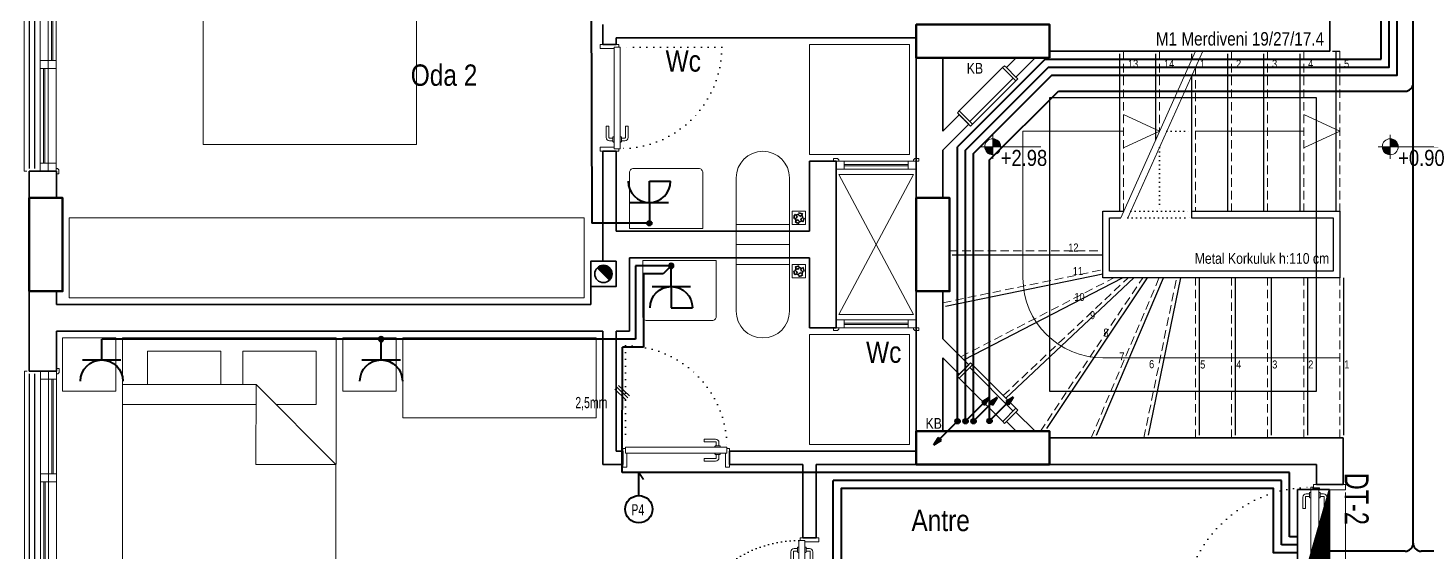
# Model space of a CAD drawing. Header units: millimetres. Extents: x 1852829 to 1882754, y -270850 to -231658.
# Drawn here: x 1857322 to 1858371, y -252770 to -252377 of the extents above; entities that cross this region are included whole.
import ezdxf
from ezdxf.enums import TextEntityAlignment as Align

# ---------------------------------------------------------------- set-up
doc = ezdxf.new("R2010")
doc.units = ezdxf.units.MM
for name, pattern in [('CONTINOUS', [0]), ('CONTINU', [0]), ('DOT', [0.25, 0, -0.25]), ('izdüşüm arka', [3.175, 0, -3.175]), ('izdüşüm ön', [9.525, 6.35, -3.175])]:
    doc.linetypes.add(name, pattern=pattern)
for name, color, linetype, lineweight in [('a_ba', 6, 'Continuous', 50), ('a_doğrama', 251, 'Continuous', 20), ('a_duvar', 251, 'Continuous', 35), ('a_görünüş', 32, 'Continuous', 25), ('a_görünüş_ince', 8, 'Continuous', 20), ('a_izdüşüm_arka', 251, 'izdüşüm arka', 30), ('a_izdüşüm_ön', 6, 'izdüşüm ön', 9), ('a_not_kot', 251, 'Continuous', 13), ('a_not_mahal', 253, 'Continuous', 5), ('a_not_misc', 144, 'Continuous', 5), ('a_not_text', 7, 'Continuous', 13), ('a_tefriş', 8, 'Continuous', 20), ('Aydınlatma', 4, 'CONTINOUS', 35), ('Genel', 4, 'CONTINOUS', 40), ('Priz', 6, 'CONTINOUS', 40)]:
    doc.layers.add(name, color=color, linetype=linetype, lineweight=lineweight)
doc.layers.add('a_basılmayacak', color=251, linetype='Continuous', lineweight=5, plot=False)
doc.layers.add('a_m2_taks', color=147, linetype='Continuous', plot=False)
doc.styles.add('OL', font='tsimplex.shx', dxfattribs={"width": 0.8, "height": 12})
doc.styles.add('ROMANTUR', font='arial.ttf', dxfattribs={"width": 0.7})
doc.styles.get("Standard").update_dxf_attribs({"font": 'ARIALN.TTF'})

# ---------------------------------------------------------------- blocks, each defined once
blk = doc.blocks.new('klozet')
at = {"layer": 'a_tefriş'}
blk.add_line((20, 0), (-20, 0), dxfattribs=at)
for points in [[(-20, 0), (-20, -15), (20, -15), (20, 0)], [(-20, -50), (-20, -15)], [(20, -50), (20, -15)]]:
    blk.add_lwpolyline(points, dxfattribs=at)
blk.add_arc((0, -50), 20, 180, 360, dxfattribs=at)
blk = doc.blocks.new('k_80')
at = {"layer": 'a_doğrama', "color": 251, "linetype": 'Continuous'}
for p, q in [((-80, 2), (-78.1, 2)), ((-80, 2), (-80, 0)), ((-78.1, 3), (-1.9, 3)), ((-78.1, 3), (-78.1, -1.5)), ((-1.9, 3), (-1.9, -1.5)), ((0, 2), (-1.9, 2)), ((0, 2), (0, 0)), ((-78.1, -1.5), (-1.9, -1.5))]:
    blk.add_line(p, q, dxfattribs=at)
at = {"layer": 'a_doğrama', "color": 251}
for points in [[(-73.1, 3), (-73.1, 3.5, -0.414214), (-72.6, 4), (-69.6, 4, -0.414214), (-69.1, 3.5), (-69.1, 3)], [(-70.1, 4), (-70.1, 6.5, -0.414214), (-69.6, 7), (-61.1, 7), (-61.1, 9), (-69.6, 9)], [(-73.1, -1.5), (-73.1, -2, 0.414214), (-72.6, -2.5), (-69.6, -2.5, 0.414214), (-69.1, -2), (-69.1, -1.5)], [(-70.1, -2.5), (-70.1, -5, 0.414214), (-69.6, -5.5), (-61.1, -5.5), (-61.1, -7.5), (-69.6, -7.5)]]:
    blk.add_lwpolyline(points, format="xyb", dxfattribs=at)
for points in [[(-72.1, 6.5), (-72.1, 4)], [(-72.1, -5), (-72.1, -2.5)]]:
    blk.add_lwpolyline(points, dxfattribs=at)
at = {"layer": 'a_doğrama', "color": 251, "linetype": 'Continuous'}
for points in [[(-80, -10), (-80, -12), (-77, -12), (-77, -1.5)], [(0, -10), (0, -12), (-3, -12), (-3, -1.5)]]:
    blk.add_lwpolyline(points, dxfattribs=at)
at = {"layer": 'a_doğrama', "color": 251}
for centre, start, end in [((-69.6, 6.5), 90, 180), ((-69.6, -5), 180, 270)]:
    blk.add_arc(centre, 2.5, start, end, dxfattribs=at)
at = {"layer": 'a_izdüşüm_arka', "color": 251, "linetype": 'DOT', "ltscale": 20}
blk.add_line((-1.9, 79.2), (-1.9, 3), dxfattribs=at)
blk.add_arc((-1.9, 3), 76.2, 90, 180, dxfattribs=at)
blk = doc.blocks.new('K1')
at = {"layer": 'a_doğrama', "color": 251}
for points in [[(-17.5, -2.5), (-22, -2.5), (-22, 0), (2, 0), (2, -4), (-17.5, -4), (-17.5, -2.5)], [(-27.5, -93.1), (-25, -93.1)], [(-14.5, -93.1), (-17, -93.1)], [(-17.5, -97.5), (-22, -97.5), (-22, -100), (2, -100), (2, -96), (-17.5, -96), (-17.5, -97.5)]]:
    blk.add_lwpolyline(points, dxfattribs=at)
blk.add_lwpolyline([(-18, -14), (-18, -4), (-18, -3), (-22.5, -3), (-22.5, -2.5), (-22.5, -2), (-24, -2), (-24, -2.5), (-24, -12.5), (-24, -88), (-24, -97.5), (-24, -98), (-22.5, -98), (-22.5, -97.5), (-22.5, -97), (-18, -97), (-18, -96), (-18, -86.5)], close=True, dxfattribs=at)
for points in [[(-25, -91.1), (-27.5, -91.1, -0.414214), (-28, -90.6), (-28, -82.1), (-30, -82.1), (-30, -90.6)], [(-17, -91.1), (-14.5, -91.1, 0.414214), (-14, -90.6), (-14, -82.1), (-12, -82.1), (-12, -90.6)], [(-24, -94.1), (-24.5, -94.1, -0.414214), (-25, -93.6), (-25, -90.6, -0.414214), (-24.5, -90.1), (-24, -90.1)], [(-18, -94.1), (-17.5, -94.1, 0.414214), (-17, -93.6), (-17, -90.6, 0.414214), (-17.5, -90.1), (-18, -90.1)]]:
    blk.add_lwpolyline(points, format="xyb", dxfattribs=at)
for centre, start, end in [((-27.5, -90.6), 180, 270), ((-14.5, -90.6), 270, 0)]:
    blk.add_arc(centre, 2.5, start, end, dxfattribs=at)
at = {"layer": 'a_görünüş_ince', "color": 251}
blk.add_line((2, -6), (2, -94), dxfattribs=at)
at = {"layer": 'a_izdüşüm_arka', "color": 251, "linetype": 'DOT', "ltscale": 20}
blk.add_line((-24, -2), (-120, -2), dxfattribs=at)
blk.add_arc((-24, -2), 96, 180, 270, dxfattribs=at)
blk = doc.blocks.new('K2')
at = {"layer": 'a_doğrama', "color": 251, "linetype": 'Continuous'}
for p, q in [((-13, 88.1), (-13, 1.9)), ((-13, 88.1), (-8.5, 88.1)), ((-12, 90), (-12, 88.1)), ((-12, 90), (-10, 90)), ((-8.5, 88.1), (-8.5, 1.9)), ((-13, 1.9), (-8.5, 1.9)), ((-12, 0), (-12, 1.9)), ((-12, 0), (-10, 0))]:
    blk.add_line(p, q, dxfattribs=at)
for points in [[(0, 90), (2, 90), (2, 87), (-8.5, 87)], [(0, 0), (2, 0), (2, 3), (-8.5, 3)]]:
    blk.add_lwpolyline(points, dxfattribs=at)
at = {"layer": 'a_doğrama', "color": 251}
for points in [[(-14, 80.1), (-16.5, 80.1, 0.414214), (-17, 79.6), (-17, 71.1), (-19, 71.1), (-19, 79.6)], [(-13, 83.1), (-13.5, 83.1, 0.414214), (-14, 82.6), (-14, 79.6, 0.414214), (-13.5, 79.1), (-13, 79.1)], [(-8.5, 83.1), (-8, 83.1, -0.414214), (-7.5, 82.6), (-7.5, 79.6, -0.414214), (-8, 79.1), (-8.5, 79.1)], [(-7.5, 80.1), (-5, 80.1, -0.414214), (-4.5, 79.6), (-4.5, 71.1), (-2.5, 71.1), (-2.5, 79.6)]]:
    blk.add_lwpolyline(points, format="xyb", dxfattribs=at)
for points in [[(-16.5, 82.1), (-14, 82.1)], [(-5, 82.1), (-7.5, 82.1)]]:
    blk.add_lwpolyline(points, dxfattribs=at)
for centre, start, end in [((-16.5, 79.6), 90, 180), ((-5, 79.6), 0, 90)]:
    blk.add_arc(centre, 2.5, start, end, dxfattribs=at)
at = {"layer": 'a_izdüşüm_arka', "color": 251}
blk.add_lwpolyline([(-99.2, 1.9), (-13, 1.9)], dxfattribs=at)
blk.add_arc((-13, 1.9), 86.2, 90, 180, dxfattribs=at)
blk = doc.blocks.new('M1')
at = {"layer": 'a_doğrama', "linetype": 'Continuous'}
for p, q in [((-24, 6), (-30, 6)), ((-30, 0), (-30, 6)), ((-24, 0), (-30, 0)), ((-24, 0), (-24, 6)), ((30, 6), (24, 6)), ((24, 6), (24, 0)), ((30, 0), (30, 6)), ((30, 0), (24, 0))]:
    blk.add_line(p, q, dxfattribs=at)
at = {"layer": 'a_doğrama'}
for p, q in [((24, 3.5), (-24, 3.5)), ((24, 2.5), (-24, 2.5))]:
    blk.add_line(p, q, dxfattribs=at)
for points in [[(-28, -1), (-28, 0), (-32, 0), (-32, -2), (-29, -2)], [(28, -1), (28, 0), (32, 0), (32, -2), (29, -2)]]:
    blk.add_lwpolyline(points, close=True, dxfattribs=at)
at = {"layer": 'a_görünüş_ince'}
for p, q in [((24, 6), (-24, 6)), ((-24, 0), (24, 0))]:
    blk.add_line(p, q, dxfattribs=at)
blk = doc.blocks.new('160p')
at = {"layer": 'a_doğrama', "color": 251}
for points in [[(-6, -6), (-6, 0), (-12, 0), (-12, -6)], [(0, -6), (0, 0), (-6, 0), (-6, -6)], [(-6, -83), (-6, -77), (-12, -77), (-12, -83)], [(0, -83), (0, -77), (-6, -77), (-6, -83)], [(-6, -160), (-6, -154), (-12, -154), (-12, -160)], [(0, -160), (0, -154), (-6, -154), (-6, -160)]]:
    blk.add_lwpolyline(points, close=True, dxfattribs=at)
for points in [[(2, -1), (2, 2), (0, 2), (0, -2), (1, -2), (2, -1)], [(-9.5, -6), (-9.5, -77)], [(-8.5, -6), (-8.5, -77)], [(-3.5, -83), (-3.5, -154)], [(-2.5, -83), (-2.5, -154)], [(2, -159), (2, -162), (0, -162), (0, -158), (1, -158), (2, -159)]]:
    blk.add_lwpolyline(points, dxfattribs=at)
at = {"layer": 'a_görünüş_ince', "color": 251}
for points in [[(-22, -160), (-24, -160), (-24, 0), (-22, 0)], [(-12, -77), (-12, -6)], [(-6, -77), (-6, -6)], [(-6, -77), (-6, -6)], [(0, -77), (0, -6)], [(-12, -154), (-12, -83)], [(-6, -154), (-6, -83)], [(-6, -154), (-6, -83)], [(0, -154), (0, -83)]]:
    blk.add_lwpolyline(points, dxfattribs=at)
blk = doc.blocks.new('baca_müstakil')
at = {"layer": 'a_duvar'}
h = blk.add_hatch(color=256, dxfattribs=at)
h.dxf.hatch_style = 1
h.paths.add_polyline_path([(4.9, -4.9, 0.198912), (3, -9.5, 0.668179), (14.1, -14.1)])
blk.add_line((4.9, -4.9), (14.1, -14.1), dxfattribs=at)
blk.add_lwpolyline([(0, -19), (19, -19), (19, 0), (0, 0)], close=True, dxfattribs=at)
blk.add_circle((9.5, -9.5), 6.5, dxfattribs=at)
blk = doc.blocks.new('tefriş_yatak_çift')
at = {"layer": 'a_tefriş'}
for points in [[(-85, -5), (-85, -45), (-125, -45), (-125, -5)], [(80, -195), (80, -5), (-80, -5), (-80, -195)], [(85, -5), (85, -45), (125, -45), (125, -5)]]:
    blk.add_lwpolyline(points, close=True, dxfattribs=at)
for points in [[(-6.3, -40), (-6.3, -15), (-61.3, -15), (-61.3, -40)], [(35, -55), (65, -55), (65, -15), (10, -15), (10, -40)], [(-80, -40), (20, -40), (80, -100), (20, -100), (20, -40)], [(-80, -55), (20, -55)]]:
    blk.add_lwpolyline(points, dxfattribs=at)
blk = doc.blocks.new('tefriş_süzgeç')
at = {"layer": 'a_tefriş'}
for p, q in [((5, 0), (-5, 0)), ((-5, 0), (-5, -10)), ((5, -10), (5, 0)), ((-5, -10), (5, -10)), ((-3.6, -5.1), (-4.1, -5.1)), ((-2.6, -5.1), (-3.1, -5.1)), ((-2.5, -2.5), (-2.9, -2.2)), ((-2.6, -7.6), (-2.9, -7.9)), ((-2, -3.3), (-2.3, -3)), ((-1.9, -6.9), (-2.2, -7.2)), ((-1.6, -5.1), (-2.1, -5.1)), ((-1.2, -3.9), (-1.5, -3.6)), ((-1.2, -6.2), (-1.5, -6.5)), ((-0.2, -2.5), (-0.2, -2)), ((-0.1, -1.5), (-0.1, -1)), ((-0.1, -3), (-0.1, -3.5)), ((-0.1, -6.6), (-0.1, -7.1)), ((-0.1, -7.6), (-0.1, -8.1)), ((-0.1, -8.6), (-0.1, -9.1)), ((1, -4), (1.4, -3.6)), ((1.1, -6.2), (1.4, -6.5)), ((1.5, -5.1), (2, -5.1)), ((1.7, -3.3), (2.1, -2.9)), ((1.8, -6.9), (2.1, -7.2)), ((2.5, -2.5), (2.8, -2.2)), ((2.5, -5.1), (3, -5.1)), ((2.5, -7.5), (2.8, -7.9)), ((3.5, -5.1), (4, -5.1))]:
    blk.add_line(p, q, dxfattribs=at)
for centre, radius, start, end in [((-0.1, -5.1), 4.06, 134.2896, 180), ((-0.1, -5.1), 3.56, 134.2896, 180), ((-0.1, -5.1), 3.06, 180, 225), ((-0.1, -5.1), 4.06, 225, 270), ((-0.1, -5.1), 2.56, 180, 225), ((-0.1, -5.1), 3.56, 225, 270), ((-0.4, -4.4), 2.4, 84.5943, 143.2016), ((-0.1, -5.1), 2.06, 134.2896, 180), ((-0.1, -5), 2.44, 90.343, 138.1212), ((-0.1, -5.1), 1.56, 134.2896, 180), ((-0.1, -5.1), 2.06, 225, 270), ((-0.1, -5.1), 1.56, 225, 270), ((-0.1, -5.1), 4.06, 45, 90), ((-0.1, -5.1), 3.56, 45, 90), ((-0.1, -5.1), 2.06, 45, 90), ((-0.1, -5.1), 1.56, 45, 90), ((-0.1, -5.1), 2.56, 270, 315.7104), ((-0.1, -5.1), 3.06, 270, 315.7104), ((-0.1, -5.1), 1.56, 314.2896, 360), ((-0.1, -5.1), 2.06, 314.2896, 360), ((-0.1, -5.1), 2.56, 360, 45), ((-0.1, -5.1), 3.06, 360, 45), ((-0.1, -5.1), 3.56, 314.2896, 360), ((-0.1, -5.1), 4.06, 314.2896, 360)]:
    blk.add_arc(centre, radius, start, end, dxfattribs=at)
blk = doc.blocks.new('sembol_kot')
at = {"layer": 'a_not_kot'}
for points in [[(0, 10), (0, 0), (10, 0, 0.414214)], [(0, 0), (-10, 0, 0.414214), (0, -10)]]:
    blk.add_hatch(color=256, dxfattribs=at).paths.add_polyline_path(points)
for p, q in [((0, 15), (0, -15)), ((-15, 0), (60, 0))]:
    blk.add_line(p, q, dxfattribs=at)
blk.add_circle((0, 0), 10, dxfattribs=at)
blk = doc.blocks.new('kb')
at = {"layer": 'a_doğrama'}
blk.add_line((10.9, -41.3), (12.3, -42.7), dxfattribs=at)
for points in [[(44.8, -7.3), (46.3, -5.9)], [(44.8, -7.3), (54.7, -17.2)], [(47.7, -7.3), (46.3, -5.9)], [(52.6, -15.1), (20.1, -47.6)], [(54.7, -17.2), (20.8, -51.2)], [(54.7, -14.4), (56.2, -15.8)], [(56.2, -15.8), (54.7, -17.2)], [(10.9, -41.3), (12.3, -39.8)], [(10.9, -41.3), (20.8, -51.2)], [(12.3, -39.8), (22.2, -49.7)]]:
    blk.add_lwpolyline(points, dxfattribs=at)
at = {"layer": 'a_duvar'}
for points in [[(55, 0), (47.7, -7.3)], [(69.1, 0), (54.7, -14.4)], [(47.7, -7.3), (54.7, -14.4)], [(12.3, -42.7), (0, -55)], [(19.4, -49.7), (0, -69.1)], [(12.3, -42.7), (19.4, -49.7)]]:
    blk.add_lwpolyline(points, dxfattribs=at)
at = {"layer": 'a_görünüş_ince'}
blk.add_lwpolyline([(44.8, -7.3), (12.3, -39.8)], dxfattribs=at)
blk = doc.blocks.new('KAT PANOSU')
at = {"layer": 'Aydınlatma', "linetype": 'CONTINU'}
h = blk.add_hatch(dxfattribs=at)
h.set_pattern_fill('ANSI31', color=2)
h.set_pattern_definition([(45, (274.5771, -113244.44112), (-0.08838834765, 0.08838834765), [])])
h.paths.add_polyline_path([(41.5, 11.9), (-41.5, -11.9), (41.5, -11.9)])
at = {"layer": 'Aydınlatma', "color": 2, "linetype": 'CONTINU'}
blk.add_line((-41.5, -11.9), (41.5, 11.9), dxfattribs=at)
blk.add_line((-41.5, -11.9), (41.5, 11.9), dxfattribs=at)
blk.add_line((-41.5, -11.9), (41.5, 11.9), dxfattribs=at)
blk.add_line((-41.5, -11.9), (41.5, 11.9), dxfattribs=at)
blk.add_line((-41.5, -11.9), (41.5, 11.9), dxfattribs=at)
blk.add_line((-41.5, -11.9), (41.5, 11.9), dxfattribs=at)
blk.add_lwpolyline([(-41.5, -11.9), (-41.5, 11.9), (41.5, 11.9), (41.5, -11.9)], close=True, dxfattribs=at)
blk.add_lwpolyline([(-41.5, -11.9), (-41.5, 11.9), (41.5, 11.9), (41.5, -11.9)], close=True, dxfattribs=at)
blk.add_lwpolyline([(-41.5, -11.9), (-41.5, 11.9), (41.5, 11.9), (41.5, -11.9)], close=True, dxfattribs=at)
blk.add_lwpolyline([(-41.5, -11.9), (-41.5, 11.9), (41.5, 11.9), (41.5, -11.9)], close=True, dxfattribs=at)
blk.add_lwpolyline([(-41.5, -11.9), (-41.5, 11.9), (41.5, 11.9), (41.5, -11.9)], close=True, dxfattribs=at)
blk.add_lwpolyline([(-41.5, -11.9), (-41.5, 11.9), (41.5, 11.9), (41.5, -11.9)], close=True, dxfattribs=at)
blk = doc.blocks.new('priz')
at = {"layer": 'Priz', "color": 6, "linetype": 'CONTINU'}
blk.add_line((-14.4, 0), (14.4, 0), dxfattribs=at)
blk.add_arc((0, 15.9), 15.9, 180, 0, dxfattribs=at)
blk = doc.blocks.new('Kapaklı Priz')
at = {"layer": 'Priz', "color": 6, "linetype": 'CONTINU'}
for p, q in [((0, 0), (0, 15.9)), ((0, 15.9), (15.9, 15.9)), ((-14.4, 0), (14.4, 0))]:
    blk.add_line(p, q, dxfattribs=at)
blk.add_arc((0, 15.9), 15.9, 180, 0, dxfattribs=at)
blk = doc.blocks.new('BUAT (Enerji)')
at = {"layer": 'Priz', "linetype": 'CONTINU'}
h = blk.add_hatch(color=256, dxfattribs=at)
edge = h.paths.add_edge_path()
edge.add_arc((0, 0), 1.75, 0, 360)
blk.add_circle((0, 0), 1.75, dxfattribs=at)
blk = doc.blocks.new('YUKARIYA GIDEN HAT')
at = {"linetype": 'Continuous'}
blk.add_hatch(color=0, dxfattribs=at).paths.add_polyline_path([(12.1, 14.3), (14.3, 12.1), (17.8, 17.8)])
h = blk.add_hatch(color=7, dxfattribs=at)
edge = h.paths.add_edge_path()
edge.add_arc((0, 0), 1.75, 0, 360)
at = {"color": 0, "linetype": 'Continuous'}
for p, q in [((0, 0), (17.8, 17.8)), ((17.8, 17.8), (12.1, 14.3)), ((12.1, 14.3), (14.3, 12.1)), ((17.8, 17.8), (14.3, 12.1))]:
    blk.add_line(p, q, dxfattribs=at)
at = {"color": 7, "linetype": 'Continuous'}
blk.add_circle((0, 0), 1.75, dxfattribs=at)

msp = doc.modelspace()

# ---------------------------------------------------------------- linework, layer by layer
at = {"layer": 'a_ba', "color": 253}
for points in [[(1858087.7, -252399.4), (1858087.7, -252374.4), (1857987.7, -252374.4), (1857987.7, -252399.4)], [(1857322.7, -252574.4), (1857347.7, -252574.4), (1857347.7, -252504.4), (1857322.7, -252504.4)], [(1857987.7, -252574.4), (1858012.7, -252574.4), (1858012.7, -252504.4), (1857987.7, -252504.4)], [(1858087.7, -252704.4), (1858087.7, -252679.4), (1857987.7, -252679.4), (1857987.7, -252704.4)]]:
    msp.add_lwpolyline(points, close=True, dxfattribs=at)
at = {"layer": 'a_basılmayacak'}
for points in [[(1857982.7, -252471.9), (1857907.7, -252471.9), (1857907.7, -252389.4), (1857982.7, -252389.4)], [(1857982.7, -252689.4), (1857907.7, -252689.4), (1857907.7, -252606.9), (1857982.7, -252606.9)]]:
    msp.add_lwpolyline(points, close=True, dxfattribs=at)
at = {"layer": 'a_doğrama'}
msp.add_line((1858018.6, -252638.1), (1858020, -252636.7), dxfattribs=at)
for points in [[(1858018.6, -252638.1), (1858028.5, -252628.2)], [(1858020, -252639.5), (1858029.9, -252629.6)], [(1858060.3, -252664.3), (1858027.8, -252631.7)], [(1858062.5, -252662.1), (1858028.5, -252628.2)], [(1858018.6, -252638.1), (1858020, -252639.5)], [(1858052.6, -252672), (1858062.5, -252662.1)], [(1858063.9, -252663.6), (1858062.5, -252662.1)], [(1858062.5, -252665), (1858063.9, -252663.6)], [(1858052.6, -252672), (1858054, -252673.5)], [(1858055.4, -252672), (1858054, -252673.5)]]:
    msp.add_lwpolyline(points, dxfattribs=at)
at = {"layer": 'a_duvar'}
for p, q in [((1858297.7, -252394.4), (1858297.7, -252356.9)), ((1857752.7, -252374.4), (1857752.7, -252389.4)), ((1857762.7, -252389.4), (1857762.7, -252384.4)), ((1857762.7, -252384.4), (1857987.7, -252384.4)), ((1857987.7, -252384.4), (1857987.7, -252504.4)), ((1858007.7, -252454.4), (1858007.7, -252399.4)), ((1858087.7, -252394.4), (1858297.7, -252394.4)), ((1857762.7, -252529.4), (1857762.7, -252469.4)), ((1857927.7, -252476.9), (1857907.7, -252476.9)), ((1857907.7, -252476.9), (1857907.7, -252529.4)), ((1857927.7, -252601.9), (1857927.7, -252476.9)), ((1858007.7, -252504.4), (1858007.7, -252468.5)), ((1857322.7, -252484.4), (1857322.7, -252634.4)), ((1857343, -252484.4), (1857322.7, -252484.4)), ((1857343.1, -252504.4), (1857343, -252484.4)), ((1857987.7, -252504.4), (1857987.7, -252694.4)), ((1857907.7, -252529.4), (1857762.7, -252529.4)), ((1857907.7, -252549.4), (1857772.7, -252549.4)), ((1857772.7, -252604.4), (1857772.7, -252549.4)), ((1857907.7, -252549.4), (1857907.7, -252601.9)), ((1857343.2, -252584.4), (1857343.2, -252574.4)), ((1858007.7, -252610.2), (1858007.7, -252574.4)), ((1857743.7, -252584.4), (1857343.2, -252584.4)), ((1857907.7, -252601.9), (1857927.7, -252601.9)), ((1857343.1, -252634.4), (1857343.2, -252604.4)), ((1857343.2, -252604.4), (1857752.7, -252604.4)), ((1857762.7, -252694.4), (1857762.7, -252604.4)), ((1858007.7, -252679.4), (1858007.7, -252624.4)), ((1857343.1, -252634.4), (1857322.7, -252634.4)), ((1858307.7, -252684.4), (1858087.7, -252684.4)), ((1858307.7, -252719.4), (1858307.7, -252684.4)), ((1857767.7, -252694.4), (1857762.7, -252694.4)), ((1857987.7, -252694.4), (1857847.7, -252694.4)), ((1857752.7, -252704.4), (1857767.7, -252704.4)), ((1857847.7, -252704.4), (1857902.7, -252704.4)), ((1857902.7, -252704.4), (1857902.7, -252759.4)), ((1857912.7, -252759.4), (1857912.7, -252704.4)), ((1857912.7, -252704.4), (1858287.7, -252704.4)), ((1858287.7, -252704.4), (1858287.7, -252719.4))]:
    msp.add_line(p, q, dxfattribs=at)
for points in [[(1857762.7, -252389.4), (1857752.7, -252389.4)], [(1857752.7, -252469.4), (1857762.7, -252469.4)], [(1857752.7, -252469.4), (1857752.7, -252551.9)], [(1857743.7, -252570.9), (1857743.7, -252584.4)], [(1857752.7, -252604.4), (1857752.7, -252704.4)], [(1857762.7, -252604.4), (1857772.7, -252604.4)], [(1858027.1, -252629.6), (1858007.7, -252610.2)], [(1858020, -252636.7), (1858007.7, -252624.4)], [(1858020, -252636.7), (1858027.1, -252629.6)], [(1858055.4, -252672), (1858062.5, -252665)], [(1858076.9, -252679.4), (1858062.5, -252665)], [(1858062.7, -252679.4), (1858055.4, -252672)], [(1857767.7, -252694.4), (1857767.7, -252704.4)], [(1857847.7, -252694.4), (1857847.7, -252704.4)], [(1858287.7, -252719.4), (1858307.7, -252719.4)], [(1857902.7, -252759.4), (1857912.7, -252759.4)]]:
    msp.add_lwpolyline(points, dxfattribs=at)
at = {"layer": 'a_görünüş', "color": 251}
for p, q in [((1858140.2, -252396.4), (1858140.2, -252514.4)), ((1858167.2, -252396.4), (1858167.2, -252461)), ((1858194.2, -252396.4), (1858194.2, -252401)), ((1858221.2, -252396.4), (1858221.2, -252514.4)), ((1858248.2, -252396.4), (1858248.2, -252514.4)), ((1858275.2, -252396.4), (1858275.2, -252514.4)), ((1858299.7, -252394.4), (1858305.2, -252394.4)), ((1858302.2, -252394.4), (1858302.2, -252514.4)), ((1858194.2, -252413.2), (1858194.2, -252514.4)), ((1858127.7, -252564.4), (1858127.7, -252514.4)), ((1858127.7, -252514.4), (1858143.2, -252514.4)), ((1858132.7, -252559.4), (1858132.7, -252519.4)), ((1858132.7, -252519.4), (1858141, -252519.4)), ((1858194.2, -252514.4), (1858305.2, -252514.4)), ((1858194.2, -252519.4), (1858300.2, -252519.4)), ((1858014.7, -252547.1), (1858127.7, -252547.1)), ((1858009.7, -252585.6), (1858127.7, -252561.3)), ((1858300.2, -252559.4), (1858132.7, -252559.4)), ((1858023.3, -252625.8), (1858142.3, -252564.4)), ((1858055, -252654.7), (1858150.9, -252564.4)), ((1858085.7, -252677.4), (1858161.1, -252564.4)), ((1858122.9, -252682.4), (1858173.1, -252564.4)), ((1858305.2, -252564.4), (1858127.7, -252564.4)), ((1858161.9, -252682.4), (1858186.1, -252564.4)), ((1858200.2, -252682.4), (1858200.2, -252564.4)), ((1858227.2, -252682.4), (1858227.2, -252564.4)), ((1858254.2, -252682.4), (1858254.2, -252564.4)), ((1858281.2, -252682.4), (1858281.2, -252564.4)), ((1858308.2, -252682.4), (1858308.2, -252564.4))]:
    msp.add_line(p, q, dxfattribs=at)
for points in [[(1857322.7, -252326.4), (1857322.7, -252482.4)], [(1857326.7, -252326.4), (1857326.7, -252482.4)], [(1858194.2, -252514.4), (1858194.2, -252519.4)], [(1858300.2, -252519.4), (1858300.2, -252559.4)], [(1858305.2, -252514.4), (1858305.2, -252564.4)], [(1857322.7, -252636.4), (1857322.7, -252792.4)], [(1857326.7, -252636.4), (1857326.7, -252792.4)]]:
    msp.add_lwpolyline(points, dxfattribs=at)
at = {"layer": 'a_görünüş_ince'}
for points in [[(1857929.7, -252486.9), (1857985.7, -252486.9)], [(1857929.7, -252591.9), (1857985.7, -252591.9)], [(1858052.6, -252672), (1858020, -252639.5)]]:
    msp.add_lwpolyline(points, dxfattribs=at)
at = {"layer": 'a_izdüşüm_arka'}
for p, q in [((1858175.7, -252454.4), (1858194.2, -252454.4)), ((1858170.2, -252466.5), (1858170.2, -252514.4)), ((1858146.4, -252519.4), (1858194.2, -252519.4)), ((1858148.7, -252514.4), (1858194.2, -252514.4))]:
    msp.add_line(p, q, dxfattribs=at)
at = {"layer": 'a_izdüşüm_ön', "color": 251}
for p, q in [((1858143.2, -252394.4), (1858143.2, -252514.4)), ((1858170.2, -252394.4), (1858170.2, -252454.4)), ((1858224.2, -252394.4), (1858224.2, -252514.4)), ((1858251.2, -252394.4), (1858251.2, -252514.4)), ((1858278.2, -252394.4), (1858278.2, -252514.4)), ((1858305.2, -252394.4), (1858305.2, -252514.4)), ((1858197.2, -252406.5), (1858197.2, -252514.4)), ((1858012.7, -252544.1), (1858127.7, -252544.1)), ((1858007.7, -252583), (1858127.7, -252558.3)), ((1858021.1, -252623.6), (1858135.8, -252564.4)), ((1858052.9, -252652.6), (1858146.5, -252564.4)), ((1858080.8, -252679.4), (1858157.5, -252564.4)), ((1858118.8, -252684.4), (1858169.8, -252564.4)), ((1858158.4, -252684.4), (1858183, -252564.4)), ((1858197.2, -252684.4), (1858197.2, -252564.4)), ((1858224.2, -252684.4), (1858224.2, -252564.4)), ((1858251.2, -252684.4), (1858251.2, -252564.4)), ((1858278.2, -252684.4), (1858278.2, -252564.4)), ((1858305.2, -252684.4), (1858305.2, -252564.4))]:
    msp.add_line(p, q, dxfattribs=at)
at = {"layer": 'a_m2_taks'}
msp.add_lwpolyline([(1858287.7, -252429.4), (1858087.7, -252429.4), (1858087.7, -252649.4), (1858287.7, -252649.4)], close=True, dxfattribs=at)
at = {"layer": 'a_not_misc'}
for p, q in [((1858067.7, -252454.4), (1858143.2, -252454.4)), ((1858067.7, -252564.4), (1858067.7, -252454.4)), ((1858197.2, -252454.4), (1858278.2, -252454.4)), ((1858305.2, -252624.4), (1858127.7, -252624.4))]:
    msp.add_line(p, q, dxfattribs=at)
for points in [[(1858197.2, -252394.4), (1858141, -252519.4)], [(1858202.7, -252394.4), (1858146.4, -252519.4)], [(1858170.2, -252454.4), (1858143.2, -252441.9)], [(1858305.2, -252454.4), (1858278.2, -252441.9)], [(1858170.2, -252454.4), (1858143.2, -252466.9)], [(1858305.2, -252454.4), (1858278.2, -252466.9)], [(1857985.7, -252486.9), (1857929.7, -252591.9)], [(1857929.7, -252486.9), (1857985.7, -252591.9)]]:
    msp.add_lwpolyline(points, dxfattribs=at)
msp.add_arc((1858127.7, -252564.4), 60, 180, 270, dxfattribs=at)
at = {"layer": 'a_tefriş'}
for points in [[(1857772.7, -252527.4), (1857827.7, -252527.4), (1857827.7, -252485.4, 0.414214), (1857824.7, -252482.4), (1857775.7, -252482.4, 0.414214), (1857772.7, -252485.4)], [(1857782.7, -252551.4), (1857837.7, -252551.4), (1857837.7, -252593.4, -0.414214), (1857834.7, -252596.4), (1857785.7, -252596.4, -0.414214), (1857782.7, -252593.4)]]:
    msp.add_lwpolyline(points, format="xyb", close=True, dxfattribs=at)
for points in [[(1857738.7, -252579.4), (1857738.7, -252519.4), (1857352.7, -252519.4), (1857352.7, -252579.4)], [(1857747.7, -252669.4), (1857747.7, -252609.4), (1857602.8, -252609.4), (1857602.8, -252669.4)]]:
    msp.add_lwpolyline(points, close=True, dxfattribs=at)
at = {"layer": 'Aydınlatma', "color": 3}
for p, q in [((1857764.5, -252645), (1857772.8, -252652.9)), ((1857761.7, -252647.9), (1857770, -252655.8)), ((1857763.1, -252646.4), (1857771.4, -252654.3))]:
    msp.add_line(p, q, dxfattribs=at)
at = {"layer": 'Aydınlatma'}
msp.add_line((1857779.7, -252710.4), (1857783.2, -252715.6), dxfattribs=at)
at = {"layer": 'Priz', "color": 1}
for p, q in [((1858336.3, -252400.4), (1858336.3, -251823.9)), ((1858084.3, -252400.4), (1858018.7, -252466)), ((1858084.3, -252400.4), (1858336.3, -252400.4)), ((1858018.7, -252671.9), (1858018.7, -252466))]:
    msp.add_line(p, q, dxfattribs=at)
at = {"layer": 'Priz'}
for p, q in [((1857743.7, -252285.3), (1857744.5, -252523.4)), ((1857787.6, -252523.4), (1857744.5, -252523.4)), ((1857804, -252555.4), (1857777.2, -252555.4)), ((1857777.2, -252555.4), (1857777.2, -252610.4)), ((1857798, -252561.4), (1857783.2, -252561.4)), ((1857783.2, -252561.4), (1857783.2, -252616.4)), ((1857804, -252555.4), (1857798, -252561.4)), ((1857777.2, -252610.4), (1857377, -252610.4)), ((1857767.2, -252710.4), (1857767.5, -252616.4)), ((1857783.2, -252616.4), (1857767.5, -252616.4)), ((1858093.7, -252710.4), (1857767.2, -252710.4)), ((1857925.4, -252848.4), (1857925.4, -252716.4)), ((1858099.7, -252716.4), (1857925.4, -252716.4)), ((1858267.7, -252710.4), (1858093.7, -252710.4)), ((1858093.7, -252710.4), (1858093.7, -252710.4)), ((1858261.7, -252716.4), (1858099.7, -252716.4)), ((1858099.7, -252716.4), (1858099.7, -252716.4)), ((1858261.7, -252764.6), (1858261.7, -252716.4)), ((1858267.7, -252758.6), (1858267.7, -252710.4)), ((1858273.7, -252758.6), (1858267.7, -252758.6)), ((1858273.7, -252764.6), (1858261.7, -252764.6))]:
    msp.add_line(p, q, dxfattribs=at)
at = {"layer": 'Priz', "color": 31}
for p, q in [((1858360.3, -252418.4), (1858360.3, -252306.6)), ((1858042.7, -252475.9), (1858094.3, -252424.4)), ((1858094.3, -252424.4), (1858354.3, -252424.4)), ((1858360.3, -252763.4), (1858360.3, -252417.2)), ((1858042.7, -252671.9), (1858042.7, -252475.9)), ((1858354.3, -252769.4), (1858297.4, -252769.4)), ((1858425.7, -252769.4), (1858366.3, -252769.4))]:
    msp.add_line(p, q, dxfattribs=at)
at = {"layer": 'Priz', "linetype": 'CONTINU'}
for p, q in [((1857787.6, -252507.8), (1857787.6, -252523.4)), ((1857804, -252570.9), (1857804, -252555.4)), ((1857377, -252625.9), (1857377, -252610.4)), ((1857586.5, -252625.9), (1857586.5, -252610.4))]:
    msp.add_line(p, q, dxfattribs=at)
at = {"layer": 'Priz', "color": 4, "linetype": 'CONTINU'}
msp.add_line((1857779.7, -252727.7), (1857779.7, -252710.4), dxfattribs=at)
at = {"layer": 'Priz', "color": 1}
for points in [[(1858030.7, -252671.9), (1858030.7, -252471), (1858089.3, -252412.4), (1858348.3, -252412.4), (1858348.3, -251811.9), (1858283.4, -251811.9)], [(1858024.7, -252671.9), (1858024.7, -252469.7), (1858024.7, -252468.5), (1858086.8, -252406.4), (1858342.3, -252406.4), (1858342.3, -251817.9), (1858283.4, -251817.9)]]:
    msp.add_lwpolyline(points, dxfattribs=at)
at = {"layer": 'Priz'}
msp.add_lwpolyline([(1858273.7, -252770.6), (1858255.7, -252770.6), (1858255.7, -252722.4), (1858105.7, -252722.4), (1858105.7, -252722.4), (1857931.4, -252722.4), (1857931.4, -252909.2)], dxfattribs=at)
at = {"layer": 'Priz', "color": 4, "linetype": 'CONTINU'}
msp.add_circle((1857779.7, -252737.9), 10.2, dxfattribs=at)
at = {"layer": 'Priz', "color": 31}
for centre, start, end in [((1858354.3, -252418.4), 270, 0), ((1858354.3, -252763.4), 270, 360), ((1858366.3, -252763.4), 180, 270)]:
    msp.add_arc(centre, 6, start, end, dxfattribs=at)

# ---------------------------------------------------------------- block references
at = {"layer": 'a_ba'}
msp.add_blockref('kb', (1858007.7, -252399.4), dxfattribs=at)
at = {"layer": 'a_doğrama', "xscale": -1, "rotation": 180}
msp.add_blockref('M1', (1857957.7, -252476.9), dxfattribs=at)
at = {"layer": 'a_doğrama'}
msp.add_blockref('M1', (1857957.7, -252601.9), dxfattribs=at)
at = {"layer": 'a_duvar', "xscale": -1}
for name, p, rotation in [('160p', (1857342.8, -252484.4), 180), ('baca_müstakil', (1857743.7, -252551.9), 90), ('160p', (1857343.1, -252794.4), 180)]:
    msp.add_blockref(name, p, dxfattribs=dict(at, rotation=rotation))
at = {"layer": 'a_duvar', "xscale": 0.6, "yscale": 0.6, "zscale": 0.6}
for p in [(1858045.1, -252466), (1858343.1, -252466)]:
    msp.add_blockref('sembol_kot', p, dxfattribs=at)
at = {"layer": 'a_izdüşüm_arka', "ltscale": 5, "xscale": -1}
for name, p, rotation in [('k_80', (1857762.7, -252389.4), 270), ('K1', (1858307.6, -252819.4), 180.0007963121094)]:
    msp.add_blockref(name, p, dxfattribs=dict(at, rotation=rotation))
msp.add_blockref('k_80', (1857767.7, -252694.4), dxfattribs=at)
at = {"layer": 'a_izdüşüm_arka', "ltscale": 5, "rotation": 359.9992036878907}
msp.add_blockref('K2', (1857912.7, -252849.4), dxfattribs=at)
at = {"layer": 'a_tefriş', "extrusion": (0, 0, -1), "xscale": -1, "zscale": -1, "rotation": 0.0301700967464047}
for p in [(-1857533.1, -252269.4), (-1857472.7, -252604.4)]:
    msp.add_blockref('tefriş_yatak_çift', p, dxfattribs=at)
at = {"layer": 'a_tefriş', "color": 113, "rotation": 180.000796339462}
msp.add_blockref('klozet', (1857872.7, -252539.4), dxfattribs=at)
at = {"layer": 'a_tefriş', "rotation": 89.99999999999993}
msp.add_blockref('tefriş_süzgeç', (1857894.7, -252519.4), dxfattribs=at)
at = {"layer": 'a_tefriş', "color": 113, "xscale": -1, "rotation": 359.9992036605381}
msp.add_blockref('klozet', (1857872.7, -252539.4), dxfattribs=at)
at = {"layer": 'a_tefriş', "xscale": -1, "rotation": 90.00000000000007}
msp.add_blockref('tefriş_süzgeç', (1857894.7, -252559.4), dxfattribs=at)
at = {"layer": 'Aydınlatma'}
msp.add_blockref('Kapaklı Priz', (1857787.6, -252507.8), dxfattribs=at)
at = {"layer": 'Aydınlatma', "xscale": -1, "rotation": 180}
msp.add_blockref('Kapaklı Priz', (1857804, -252570.9), dxfattribs=at)
at = {"layer": 'Aydınlatma', "linetype": 'CONTINU', "xscale": -1, "rotation": 90}
msp.add_blockref('KAT PANOSU', (1858285.6, -252764.6), dxfattribs=at)
at = {"layer": 'Genel', "linetype": 'CONTINU'}
for p in [(1858024.7, -252671.9), (1858030.7, -252671.9), (1858042.7, -252671.7)]:
    msp.add_blockref('YUKARIYA GIDEN HAT', p, dxfattribs=at)
at = {"layer": 'Genel', "linetype": 'CONTINU', "rotation": 180}
msp.add_blockref('YUKARIYA GIDEN HAT', (1858018.7, -252671.9), dxfattribs=at)
at = {"layer": 'Priz', "color": 4, "linetype": 'CONTINU', "rotation": 180}
msp.add_blockref('BUAT (Enerji)', (1857787.6, -252523.4), dxfattribs=at)
at = {"layer": 'Priz', "color": 4, "linetype": 'CONTINU', "xscale": -1}
for p in [(1857804, -252555.4), (1857586.5, -252610.4)]:
    msp.add_blockref('BUAT (Enerji)', p, dxfattribs=at)
at = {"layer": 'Priz', "linetype": 'CONTINU', "xscale": -1, "rotation": 180}
for p in [(1857377, -252625.9), (1857586.5, -252625.9)]:
    msp.add_blockref('priz', p, dxfattribs=at)

# ---------------------------------------------------------------- texts
at = {"layer": 'a_not_kot'}
for s, p in [('+2.98', (1858051.1, -252480.4)), ('+0.90', (1858349.1, -252480.4))]:
    msp.add_text(s, height=12, dxfattribs=at).set_placement(p)
at = {"layer": 'a_not_mahal'}
for s, height, p in [('Wc', 16, (1857799.8, -252409.7)), ('Oda 2', 16, (1857608.7, -252420.3)), ('KB', 8, (1858025.6, -252411.2)), ('Wc', 16, (1857950.1, -252628.1)), ('KB', 8, (1857994.7, -252677.5)), ('Antre', 16, (1857984.1, -252754.3))]:
    msp.add_text(s, height=height, dxfattribs=at).set_placement(p)
at = {"layer": 'a_not_text'}
for s, height, p in [('M1 Merdiveni 19/27/17.4', 10, (1858167.4, -252390.1)), ('13', 6, (1858146.5, -252406.8)), ('14', 6, (1858173.5, -252406.8)), ('1', 6, (1858200.5, -252406.8)), ('2', 6, (1858227.5, -252406.8)), ('3', 6, (1858254.5, -252406.8)), ('4', 6, (1858281.5, -252406.8)), ('5', 6, (1858308.5, -252406.8)), ('12', 6, (1858101.7, -252544.6)), ('Metal Korkuluk h:110 cm', 8, (1858196.5, -252553.8)), ('11', 6, (1858105.1, -252562.3)), ('10', 6, (1858106.3, -252581.7)), ('9', 6, (1858118, -252595.3)), ('8', 6, (1858128.1, -252608.4)), ('7', 6, (1858140, -252626.3)), ('6', 6, (1858162.3, -252632.1)), ('5', 6, (1858200.6, -252632.3)), ('4', 6, (1858227.6, -252632.3)), ('3', 6, (1858254.6, -252632.3)), ('2', 6, (1858281.6, -252632.3)), ('1', 6, (1858308.6, -252632.3))]:
    msp.add_text(s, height=height, dxfattribs=at).set_placement(p)
at = {"layer": 'Aydınlatma', "linetype": 'CONTINU', "style": 'ROMANTUR', "width": 0.7}
msp.add_text('DT-2', height=18, rotation=270, dxfattribs=at).set_placement((1858317.9, -252730.1), align=Align.MIDDLE_CENTER)
at = {"layer": 'Priz', "color": 3, "linetype": 'CONTINU', "style": 'OL', "width": 0.7}
msp.add_text('2,5mm', height=8.4, dxfattribs=at).set_placement((1857732.1, -252662.1))
at = {"layer": 'Priz', "color": 4, "linetype": 'CONTINU', "style": 'OL', "width": 0.7}
msp.add_text('P4', height=8.4, dxfattribs=at).set_placement((1857774.1, -252742.5))

doc.saveas('drawing.dxf')
